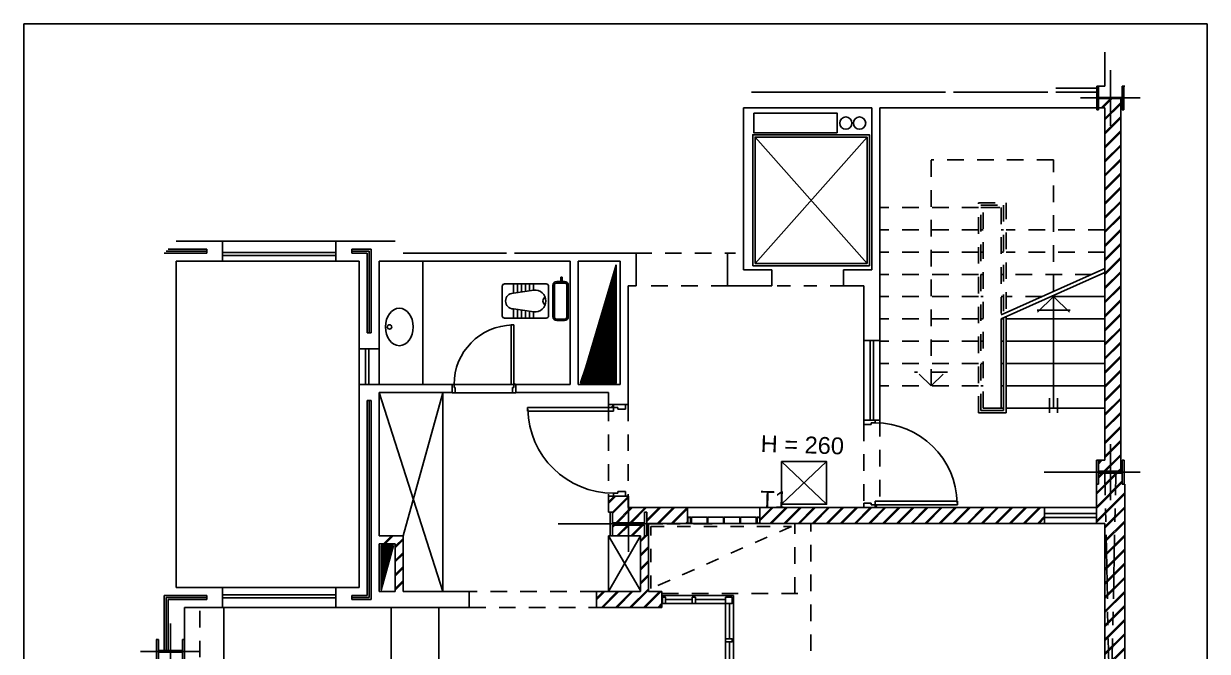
# Model space of a CAD drawing. Header units: inches. Extents: x 10.7 to 41.1, y 27.3 to 57.7.
# Drawn here: x 21.47 to 30.38, y 52.98 to 57.71 of the extents above; entities that cross this region are included whole.
import ezdxf

# ---------------------------------------------------------------- set-up
doc = ezdxf.new("R2010")
doc.units = ezdxf.units.IN
doc.header["$MEASUREMENT"] = 0
doc.linetypes.add('ACAD_ISO04W100', pattern=[30, 24, -3, 0, -3])
doc.linetypes.add('HIDDEN', pattern=[0.375, 0.25, -0.125])
for name, color, linetype in [('1', 1, 'Continuous'), ('2', 2, 'Continuous'), ('3', 3, 'Continuous'), ('4', 4, 'Continuous'), ('ax', 1, 'Continuous'), ('badband', 3, 'Continuous'), ('cables', 60, 'Continuous'), ('ct', 5, 'Continuous'), ('DIM', 2, 'Continuous'), ('DOOR', 1, 'Continuous'), ('DOR', 2, 'Continuous'), ('HATCH', 1, 'Continuous'), ('hatch-2', 4, 'Continuous'), ('PLM', 7, 'Continuous'), ('SECTION-FINISHING', 3, 'Continuous'), ('WALL', 4, 'Continuous')]:
    doc.layers.add(name, color=color, linetype=linetype)
doc.layers.get('DIM').off()
doc.styles.get("Standard").update_dxf_attribs({"font": 'arial.ttf'})
doc.linetypes.add('BATTING', pattern='A,0.0001,-0.1,[134,ltypeshp.shx,S=0.1,R=0,X=-0.1,Y=0],-0.2,[134,ltypeshp.shx,S=0.1,R=180,X=0.1,Y=0],-0.1', length=0.4001)
pattern_1 = [(45, (-1799.7073, -14817.482876), (-0.0530330086, 0.0530330086), []), (45, (-1799.6953, -14817.482876), (-0.0530330086, 0.0530330086), [])]

# ---------------------------------------------------------------- blocks, each defined once
blk = doc.blocks.new('WC')
at = {"layer": 'PLM', "color": 2}
for p, q in [((-0.215, -0.043), (-0.215, 0.48)), ((-0.185, 0.51), (0.185, 0.51)), ((0.215, 0.48), (0.215, -0.043)), ((-0.099, 0.367), (-0.215, 0.367)), ((-0.107, 0.317), (-0.215, 0.317)), ((-0.098, 0.37), (-0.136, 0.113)), ((0.098, 0.37), (0.136, 0.113)), ((0.098, 0.367), (0.215, 0.367)), ((0.106, 0.317), (0.215, 0.317)), ((-0.114, 0.267), (-0.215, 0.267)), ((-0.121, 0.217), (-0.215, 0.217)), ((-0.129, 0.167), (-0.215, 0.167)), ((0.113, 0.267), (0.215, 0.267)), ((0.12, 0.217), (0.215, 0.217)), ((0.128, 0.167), (0.215, 0.167)), ((-0.136, 0.117), (-0.215, 0.117)), ((0.135, 0.117), (0.215, 0.117)), ((0.206, -0.146), (-0.206, -0.146)), ((0.196, -0.126), (-0.196, -0.126)), ((0.185, -0.073), (-0.185, -0.073)), ((-0.3, -0.224), (-0.3, -0.242)), ((-0.246, -0.224), (-0.3, -0.224)), ((-0.3, -0.242), (-0.246, -0.242)), ((-0.246, -0.27), (-0.246, -0.176)), ((-0.226, -0.28), (-0.226, -0.166)), ((0.226, -0.166), (0.226, -0.28)), ((0.246, -0.176), (0.246, -0.27)), ((0.206, -0.3), (-0.206, -0.3)), ((0.196, -0.32), (-0.196, -0.32))]:
    blk.add_line(p, q, dxfattribs=at)
for centre, radius, start, end in [((-0.185, 0.48), 0.03, 90, 180), ((0, 0.37), 0.0982, 0, 180), ((0.185, 0.48), 0.03, 0, 90), ((-0.002, 0.098), 0.135, 173.3707, 270.7211), ((0, -0.05), 0.05, 23.3869, 156.6131), ((0.002, 0.098), 0.135, 269.2789, 6.6293), ((-0.196, -0.176), 0.05, 90, 180), ((-0.206, -0.166), 0.02, 90, 180), ((-0.185, -0.043), 0.03, 180, 270), ((0.185, -0.043), 0.03, 270, 0), ((0.196, -0.176), 0.05, 0, 90), ((0.206, -0.166), 0.02, 0, 90), ((-0.196, -0.27), 0.05, 180, 270), ((-0.206, -0.28), 0.02, 180, 270), ((0.196, -0.27), 0.05, 270, 0), ((0.206, -0.28), 0.02, 270, 0)]:
    blk.add_arc(centre, radius, start, end, dxfattribs=at)
blk = doc.blocks.new('PROR')
at = {"layer": 'DOOR'}
for p, q in [((-3.2, 0), (-3.2, -4.8)), ((0, 0), (-3.2, 0)), ((0, -1.5), (0, 0)), ((-5, -4.8), (-5, -13)), ((-3.2, -4.8), (-5, -4.8)), ((0, -13), (0, -11.5)), ((-5, -13), (0, -13))]:
    blk.add_line(p, q, dxfattribs=at)
blk = doc.blocks.new('MEH')
at = {"layer": 'DOR', "color": 1}
for p, q in [((-0.017, 0), (0, 0)), ((0.02, 0), (-0.017, 0)), ((0, 0.013), (0, -0.013)), ((0, 0), (0, 0.013)), ((0, 0), (0.02, 0))]:
    blk.add_line(p, q, dxfattribs=at)
blk.add_circle((0, 0), 0.00745, dxfattribs=at)
blk = doc.blocks.new('PROL')
at = {"layer": 'DOOR'}
for p, q in [((0, -1.5), (0, 0)), ((0, 0), (3.2, 0)), ((3.2, 0), (3.2, -4.8)), ((0, -13), (0, -11.5)), ((3.2, -4.8), (5, -4.8)), ((5, -4.8), (5, -13)), ((5, -13), (0, -13))]:
    blk.add_line(p, q, dxfattribs=at)
blk = doc.blocks.new('DOOR-1')
at = {"layer": 'DOR'}
for p, q in [((0.13, 0.072), (0.13, 0.032)), ((1.07, 0.072), (0.13, 0.072)), ((0.13, 0.032), (1.07, 0.032)), ((1.07, 0.032), (1.07, 0.072))]:
    blk.add_line(p, q, dxfattribs=at)
blk.add_arc((0.13, 0.032), 0.936, 1.1019, 90.0106, dxfattribs=at)
at = {"layer": 'WALL'}
for p, q in [((0, 1), (0.115, 1)), ((0, 0), (0.115, 0))]:
    blk.add_line(p, q, dxfattribs=at)
at = {"layer": 'DOR', "xscale": 0.01, "yscale": 0.01, "zscale": 0.01, "rotation": 270}
for name, p in [('PROL', (0.13, 1)), ('PROR', (0.13, 0))]:
    blk.add_blockref(name, p, dxfattribs=at)
at = {"layer": 'DOR', "rotation": 270}
blk.add_blockref('MEH', (0.138, 0.024), dxfattribs=at)
blk = doc.blocks.new('DOOR-100')
at = {"layer": 'DIM', "rotation": 90}
blk.add_blockref('DOOR-1', (0, 0), dxfattribs=at)
blk = doc.blocks.new('sec-4')
at = {"layer": 'ct', "color": 1}
for p, q in [((0, -0.35), (0, 0.35)), ((-0.375, 0), (0.375, 0))]:
    blk.add_line(p, q, dxfattribs=at)
at = {"layer": 'ct'}
for p, q in [((-0.15, 0.15), (-0.17, 0.15)), ((-0.17, 0.15), (-0.17, -0.15)), ((-0.15, 0.0075), (-0.15, 0.15)), ((0.17, 0.15), (0.15, 0.15)), ((0.15, 0.15), (0.15, 0.0075)), ((0.17, -0.15), (0.17, 0.15)), ((-0.15, 0.0075), (0.15, 0.0075)), ((-0.15, -0.0075), (0.15, -0.0075)), ((-0.15, -0.15), (-0.15, -0.0075)), ((0.15, -0.0075), (0.15, -0.15)), ((-0.17, -0.15), (-0.15, -0.15)), ((0.15, -0.15), (0.17, -0.15))]:
    blk.add_line(p, q, dxfattribs=at)
blk = doc.blocks.new('sec-3')
at = {"layer": 'ct', "color": 1}
for p, q in [((0, -0.35), (0, 0.35)), ((-0.375, 0), (0.375, 0))]:
    blk.add_line(p, q, dxfattribs=at)
at = {"layer": 'ct'}
for p, q in [((-0.15, 0.15), (-0.175, 0.15)), ((-0.175, 0.15), (-0.175, -0.15)), ((-0.15, 0.012), (-0.15, 0.15)), ((0.175, 0.15), (0.15, 0.15)), ((0.15, 0.15), (0.15, 0.012)), ((0.175, -0.15), (0.175, 0.15)), ((-0.15, 0.012), (0.15, 0.012)), ((-0.15, -0.012), (0.15, -0.012)), ((-0.15, -0.15), (-0.15, -0.012)), ((0.15, -0.012), (0.15, -0.15)), ((-0.175, -0.15), (-0.15, -0.15)), ((0.15, -0.15), (0.175, -0.15))]:
    blk.add_line(p, q, dxfattribs=at)
blk = doc.blocks.new('sec-1')
at = {"layer": 'ct', "color": 1}
for p, q in [((0, -0.35), (0, 0.35)), ((-0.43, 0), (0.43, 0))]:
    blk.add_line(p, q, dxfattribs=at)
at = {"layer": 'ct'}
for p, q in [((-0.2, 0.15), (-0.23, 0.15)), ((-0.23, 0.15), (-0.23, -0.15)), ((-0.2, 0.015), (-0.2, 0.15)), ((0.23, 0.15), (0.2, 0.15)), ((0.2, 0.15), (0.2, 0.015)), ((0.23, -0.15), (0.23, 0.15)), ((-0.2, 0.015), (0.2, 0.015)), ((-0.2, -0.015), (0.2, -0.015)), ((-0.2, -0.15), (-0.2, -0.015)), ((0.2, -0.015), (0.2, -0.15)), ((-0.23, -0.15), (-0.2, -0.15)), ((0.2, -0.15), (0.23, -0.15))]:
    blk.add_line(p, q, dxfattribs=at)

msp = doc.modelspace()

# ---------------------------------------------------------------- hatches: boundary and pattern name
at = {"layer": '1', "ltscale": 0.3}
h = msp.add_hatch(dxfattribs=at)
h.set_pattern_fill('ANSI31', color=256, scale=0.06, style=0)
h.set_pattern_definition([(45, (-630.284124, -5884.229637), (-0.005303300859, 0.005303300859), [])])
h.paths.add_polyline_path([(25.93, 55.8958), (25.7, 55.1259), (25.6613, 55.0069), (25.93, 55.0069)])
h = msp.add_hatch(dxfattribs=at)
h.set_pattern_fill('ANSI31', color=256, scale=0.06, style=0)
h.set_pattern_definition([(45, (-1808.817762, -14817.4828755), (-0.005303300859, 0.005303300859), [])])
h.paths.add_polyline_path([(24.2525, 53.782), (24.1605, 53.782), (24.1605, 53.5224), (24.1832, 53.5291)])
h.paths.add_polyline_path([(24.1832, 53.5291), (24.1605, 53.5224), (24.1605, 53.4461)])
at = {"layer": 'HATCH', "ltscale": 0.3}
h = msp.add_hatch(dxfattribs=at)
h.set_pattern_fill('WALLINSIDE', color=256, scale=0.6, style=0)
h.set_pattern_definition(pattern_1)
h.paths.add_polyline_path([(29.7303, 57.1496), (29.5623, 57.1496), (29.5623, 57.0791), (29.6103, 57.0791), (29.6103, 54.4241), (29.5623, 54.4241), (29.5623, 54.3416), (29.7303, 54.3416)])
h.paths.add_polyline_path([(29.7603, 54.2441), (29.7573, 54.2441), (29.7423, 54.2441), (29.7423, 54.3266), (29.5623, 54.3266), (29.5623, 54.2441), (29.5473, 54.2441), (29.5473, 53.9471), (29.6103, 53.9471), (29.6103, 53.5704), (29.7603, 53.5704)])
h = msp.add_hatch(dxfattribs=at)
h.set_pattern_fill('WALLINSIDE', color=256, scale=0.6, style=0)
h.set_pattern_definition(pattern_1)
h.paths.add_polyline_path([(27.1803, 54.0671), (27.013, 54.0671), (27.013, 53.9471), (27.7374, 53.9471), (29.1573, 53.9471), (29.1573, 54.0671)])
h.paths.add_polyline_path([(26.0223, 54.0671), (26.0223, 53.9531), (26.1423, 53.9531), (26.1423, 54.0341), (26.1603, 54.0341), (26.1603, 53.9441), (26.1723, 53.9441), (26.1723, 53.9471), (26.467, 53.9471), (26.467, 54.0671)])
h.paths.add_polyline_path([(25.9023, 54.0341), (25.9023, 53.9531), (26.0223, 53.9531), (26.0223, 54.0671), (26.0193, 54.0671), (26.0193, 54.1541), (25.8723, 54.1541), (25.8723, 54.0341)])
h.paths.add_polyline_path([(26.1123, 53.4341), (26.0223, 53.4341), (26.0223, 53.3141), (26.2743, 53.3141), (26.2743, 53.4341), (26.1723, 53.4341), (26.1723, 53.9441), (26.1603, 53.9441), (26.1603, 53.8541), (26.1423, 53.8541), (26.1423, 53.9351), (26.0223, 53.9351), (26.0223, 53.8541), (26.1123, 53.8541)])
h.paths.add_polyline_path([(25.7823, 53.4341), (25.7823, 53.3141), (26.0223, 53.3141), (26.0223, 53.4341)])
h.paths.add_polyline_path([(26.7543, 50.1071), (28.0462, 50.1071), (28.0462, 50.1671), (26.8143, 50.1671), (26.8143, 51.9371), (27.2103, 51.9371), (27.2103, 52.0871), (26.8743, 52.0871), (26.8743, 52.2071), (26.7543, 52.2071)])
h.paths.add_polyline_path([(26.8143, 52.0271), (27.0903, 52.0271), (27.0903, 51.9971), (26.8143, 51.9971)], flags=16)
h = msp.add_hatch(dxfattribs=at)
h.set_pattern_fill('WALLINSIDE', color=256, scale=0.6, style=0)
h.set_pattern_definition(pattern_1)
h.paths.add_polyline_path([(26.0223, 53.9351), (25.9023, 53.9351), (25.9023, 53.8541), (26.0223, 53.8541)])
h = msp.add_hatch(dxfattribs=at)
h.set_pattern_fill('WALLINSIDE', color=256, scale=0.6, style=0)
h.set_pattern_definition(pattern_1)
h.paths.add_polyline_path([(24.2788, 53.8541), (24.1443, 53.8541), (24.1443, 53.7941), (24.2596, 53.7941)])
h.paths.add_polyline_path([(24.3243, 53.8541), (24.2788, 53.8541), (24.2596, 53.7941), (24.2643, 53.7941), (24.2643, 53.4341), (24.3243, 53.4341)])
h = msp.add_hatch(dxfattribs=at)
h.set_pattern_fill('WALLINSIDE', color=256, scale=0.6, style=0)
h.set_pattern_definition(pattern_1)
h.paths.add_polyline_path([(29.7603, 53.5704), (29.6103, 53.5704), (29.6103, 52.0871), (28.6503, 52.0871), (28.6503, 51.9371), (29.6103, 51.9371), (29.6103, 50.3441), (29.5653, 50.3441), (29.5623, 50.3361), (29.5623, 50.2616), (29.6703, 50.2616), (29.6703, 51.9971), (28.7703, 51.9971), (28.7703, 52.0271), (29.7003, 52.0271), (29.7003, 50.2616), (29.7423, 50.2616), (29.7423, 50.3441), (29.7603, 50.3441)])

# ---------------------------------------------------------------- linework, layer by layer
for p, q in [((21.4663, 44.4753), (21.4663, 57.7142)), ((21.4663, 57.7142), (30.3827, 57.7142)), ((30.3827, 57.7142), (30.3827, 44.2144))]:
    msp.add_line(p, q)
at = {"ltscale": 0.3}
for p, q in [((29.2412, 57.2291), (29.5503, 57.2291)), ((29.2233, 55.6571), (29.103, 55.5402)), ((29.2233, 54.8171), (29.2233, 55.6652)), ((29.2233, 55.6571), (29.3436, 55.5402)), ((29.1005, 55.5539), (29.3496, 55.5539)), ((29.1933, 54.7803), (29.1933, 54.8921)), ((29.2533, 54.7803), (29.2533, 54.8921))]:
    msp.add_line(p, q, dxfattribs=at)
at = {"layer": '1', "ltscale": 0.5}
for p, q in [((27.8195, 55.9076), (26.9763, 56.8591)), ((27.8195, 56.8591), (26.9763, 55.9076)), ((22.9653, 55.9909), (23.8173, 55.9909)), ((22.9653, 55.9669), (23.8173, 55.9669)), ((27.8433, 55.3271), (27.8433, 54.7271)), ((27.8673, 55.3271), (27.8673, 54.7271)), ((24.0423, 54.9941), (24.0423, 55.2641)), ((24.0663, 54.9941), (24.0663, 55.2641)), ((24.6243, 53.4341), (24.1443, 54.9341)), ((24.6243, 54.9333), (24.3243, 53.8541)), ((25.1576, 54.9945), (24.7084, 54.9945)), ((25.149, 54.9321), (24.717, 54.9321)), ((25.8723, 53.4341), (26.1123, 53.8541)), ((25.8723, 53.8541), (26.1123, 53.4418)), ((22.9653, 53.4109), (23.8173, 53.4109)), ((22.9653, 53.3869), (23.8173, 53.3869)), ((26.2743, 53.3741), (26.2776, 53.3741)), ((26.2743, 53.3441), (26.7543, 53.3441)), ((26.3016, 53.3741), (26.5023, 53.3741)), ((26.5263, 53.3741), (26.7543, 53.3741)), ((26.7543, 52.2071), (26.7543, 53.3921)), ((26.7843, 53.0794), (26.7843, 53.3441)), ((26.7843, 52.8026), (26.7843, 53.0554))]:
    msp.add_line(p, q, dxfattribs=at)
at = {"layer": '1', "linetype": 'HIDDEN', "ltscale": 0.5}
for p, q in [((28.3023, 54.9851), (28.3023, 56.6891)), ((29.2233, 56.6891), (28.3023, 56.6891)), ((29.2233, 55.6952), (29.2233, 56.6891)), ((28.6593, 54.7811), (28.6593, 56.3651)), ((28.6593, 56.3651), (28.8663, 56.3651)), ((28.8663, 56.3651), (28.8663, 55.5352)), ((28.6593, 56.3291), (27.9153, 56.3291)), ((28.6773, 54.7991), (28.6773, 56.3471)), ((28.6773, 56.3471), (28.8483, 56.3471)), ((28.6953, 56.3291), (28.6773, 56.3291)), ((28.6953, 54.8171), (28.6953, 56.3291)), ((28.6953, 56.3291), (28.8303, 56.3291)), ((28.8303, 56.3291), (28.8303, 55.5191)), ((28.8483, 56.3471), (28.8483, 55.5272)), ((28.6593, 56.1611), (27.9153, 56.1611)), ((28.6953, 56.1611), (28.6773, 56.1611)), ((28.8483, 56.1611), (28.8303, 56.1611)), ((29.6103, 56.1611), (28.8663, 56.1611)), ((26.0725, 55.9841), (26.7693, 55.9841)), ((28.6593, 55.9931), (27.9153, 55.9931)), ((28.6953, 55.9931), (28.6773, 55.9931)), ((28.8483, 55.9931), (28.8303, 55.9931)), ((29.6103, 55.9931), (28.8663, 55.9931)), ((28.6593, 55.8251), (27.9153, 55.8251)), ((28.6953, 55.8251), (28.6773, 55.8251)), ((28.8483, 55.8251), (28.8303, 55.8251)), ((29.5133, 55.8251), (28.8663, 55.8251)), ((26.7693, 55.7381), (26.1423, 55.7381)), ((28.6593, 55.6571), (27.9153, 55.6571)), ((28.6953, 55.6571), (28.6773, 55.6571)), ((28.8483, 55.6571), (28.8303, 55.6571)), ((29.1383, 55.6571), (28.8663, 55.6571)), ((28.6593, 55.4891), (27.9153, 55.4891)), ((28.6953, 55.4891), (28.6773, 55.4891)), ((27.9153, 55.3271), (27.9153, 54.9851)), ((28.6593, 55.3211), (27.9153, 55.3211)), ((28.6953, 55.3211), (28.6773, 55.3211)), ((28.6593, 55.1531), (27.9153, 55.1531)), ((28.6953, 55.1531), (28.6773, 55.1531)), ((28.4251, 55.0883), (28.176, 55.0883)), ((28.3023, 54.9851), (28.182, 55.102)), ((28.3023, 54.9851), (28.4226, 55.102)), ((28.6593, 54.9851), (27.9153, 54.9851)), ((28.6953, 54.9851), (28.6773, 54.9851)), ((25.8723, 54.8441), (25.8723, 54.1541)), ((26.0193, 54.8441), (26.0193, 54.1541)), ((27.7953, 54.6941), (27.7953, 54.1001)), ((27.9153, 54.7271), (27.9153, 54.0671)), ((27.2763, 53.4191), (27.2763, 53.9471)), ((27.3963, 52.0871), (27.3963, 53.9471)), ((25.7823, 53.4341), (24.8223, 53.4341)), ((26.2743, 53.4191), (27.3963, 53.4191)), ((22.7943, 50.4641), (22.7943, 53.3141)), ((24.8223, 53.3141), (25.7823, 53.3141))]:
    msp.add_line(p, q, dxfattribs=at)
at = {"layer": '1', "linetype": 'BATTING', "ltscale": 0.06}
for p, q in [((22.5393, 55.9991), (22.8453, 55.9991)), ((24.0693, 55.9991), (23.9373, 55.9991)), ((24.0693, 55.9991), (24.0693, 55.3841)), ((24.0693, 54.8741), (24.0693, 53.3891)), ((22.5393, 53.3891), (22.8453, 53.3891)), ((22.5393, 52.9916), (22.5393, 53.3891)), ((24.0693, 53.3891), (23.9373, 53.3891))]:
    msp.add_line(p, q, dxfattribs=at)
at = {"layer": '1', "linetype": 'HIDDEN', "ltscale": 0.3}
msp.add_line((27.6423, 55.7381), (27.1023, 55.7381), dxfattribs=at)
at = {"layer": '1', "ltscale": 0.3}
for p, q in [((28.8483, 55.4972), (28.8483, 54.7991)), ((28.8663, 55.5052), (28.8663, 54.7811)), ((28.8663, 54.7811), (28.6593, 54.7811)), ((28.8483, 54.7991), (28.6773, 54.7991)), ((29.1573, 54.0221), (29.5473, 54.0221)), ((29.1573, 53.9921), (29.5473, 53.9921))]:
    msp.add_line(p, q, dxfattribs=at)
at = {"layer": '1', "ltscale": 0.5}
for points in [[(26.9583, 55.8896), (27.8375, 55.8896), (27.8375, 56.8771), (26.9583, 56.8771)], [(26.9763, 55.9076), (27.8195, 55.9076), (27.8195, 56.8591), (26.9763, 56.8591)]]:
    msp.add_lwpolyline(points, close=True, dxfattribs=at)
at = {"layer": '1', "ltscale": 0.3}
for points in [[(25.93, 55.8958), (25.93, 55.0069), (25.6613, 55.0069), (25.7, 55.1259)], [(24.2525, 53.782), (24.1605, 53.782), (24.1605, 53.4461)], [(26.2776, 53.3441), (26.3016, 53.3441), (26.3016, 53.3921), (26.2776, 53.3921)], [(26.5023, 53.3441), (26.5263, 53.3441), (26.5263, 53.3921), (26.5023, 53.3921)], [(26.7543, 53.3921), (26.7543, 53.3441), (26.8023, 53.3441), (26.8023, 53.3921)], [(26.7543, 53.0794), (26.7543, 53.0554), (26.8023, 53.0554), (26.8023, 53.0794)]]:
    msp.add_lwpolyline(points, close=True, dxfattribs=at)
at = {"layer": '1'}
for points in [[(26.491, 53.9951), (26.491, 53.9471), (26.467, 53.9471), (26.467, 53.9951)], [(26.4892, 53.9933), (26.4892, 53.9489), (26.4688, 53.9489), (26.4688, 53.9933)], [(26.989, 53.9951), (26.989, 53.9471), (27.013, 53.9471), (27.013, 53.9951)], [(26.9908, 53.9933), (26.9908, 53.9489), (27.0112, 53.9489), (27.0112, 53.9933)]]:
    msp.add_lwpolyline(points, close=True, dxfattribs=at)
at = {"layer": '1', "linetype": 'HIDDEN', "ltscale": 0.3}
msp.add_lwpolyline([(26.1903, 53.4565), (26.1903, 53.9249), (27.2505, 53.9249)], close=True, dxfattribs=at)
at = {"layer": '2', "ltscale": 0.3}
for p, q in [((22.5543, 56.0141), (22.8453, 56.0141)), ((22.8453, 55.9841), (22.8453, 56.0141)), ((24.0843, 56.0141), (23.9373, 56.0141)), ((23.9373, 55.9841), (23.9373, 56.0141)), ((24.0843, 56.0141), (24.0843, 55.3841)), ((22.5243, 55.9841), (22.8453, 55.9841)), ((24.0543, 55.9841), (23.9373, 55.9841)), ((24.0543, 55.9841), (24.0543, 55.3841)), ((24.0843, 55.3841), (24.0543, 55.3841)), ((24.0843, 54.8741), (24.0543, 54.8741)), ((24.0543, 54.8741), (24.0543, 53.4041)), ((24.0843, 54.8741), (24.0843, 53.3741)), ((29.1573, 54.0671), (29.5473, 54.0671)), ((29.1573, 53.9471), (29.5473, 53.9471)), ((22.5243, 53.4041), (22.8453, 53.4041)), ((22.5243, 52.9916), (22.5243, 53.4041)), ((22.5543, 53.3741), (22.8453, 53.3741)), ((22.5543, 52.9916), (22.5543, 53.3741)), ((22.8453, 53.3741), (22.8453, 53.4041)), ((24.0543, 53.4041), (23.9373, 53.4041)), ((23.9373, 53.3741), (23.9373, 53.4041)), ((24.0843, 53.3741), (23.9373, 53.3741))]:
    msp.add_line(p, q, dxfattribs=at)
at = {"layer": '2', "ltscale": 0.5}
for p, q in [((23.8173, 56.0741), (22.9653, 56.0741)), ((23.8173, 55.9241), (22.9653, 55.9241)), ((24.4743, 54.9933), (24.4743, 55.9241)), ((27.7953, 55.3271), (27.7953, 54.7271)), ((27.9153, 55.3271), (27.9153, 54.7271)), ((23.9943, 54.9941), (23.9943, 55.2641)), ((24.1443, 54.9941), (24.1443, 55.2641)), ((24.6243, 53.4341), (24.6243, 54.9341)), ((28.8303, 54.8171), (28.6953, 54.8171)), ((27.9153, 54.7271), (27.7953, 54.7271)), ((25.8723, 53.8541), (25.8723, 53.4341)), ((23.8173, 53.4641), (22.9653, 53.4641)), ((26.2743, 53.4041), (26.8143, 53.4041)), ((26.8143, 52.2071), (26.8143, 53.4041)), ((23.8173, 53.3141), (22.9653, 53.3141)), ((22.9743, 51.6901), (22.9743, 53.3141)), ((24.2343, 53.3141), (24.2343, 52.1441)), ((24.5943, 52.1441), (24.5943, 53.3141))]:
    msp.add_line(p, q, dxfattribs=at)
at = {"layer": '2'}
msp.add_line((26.467, 54.0671), (27.013, 54.0671), dxfattribs=at)
at = {"layer": '2', "ltscale": 0.5}
msp.add_lwpolyline([(27.595, 56.8908), (26.967, 56.8908), (26.967, 57.0393), (27.595, 57.0393)], close=True, dxfattribs=at)
at = {"layer": '2'}
for points in [[(26.614, 53.9951), (26.614, 53.9471), (26.497, 53.9471), (26.497, 53.9951)], [(26.737, 53.9951), (26.737, 53.9471), (26.62, 53.9471), (26.62, 53.9951)], [(26.86, 53.9951), (26.86, 53.9471), (26.743, 53.9471), (26.743, 53.9951)], [(26.983, 53.9951), (26.983, 53.9471), (26.866, 53.9471), (26.866, 53.9951)]]:
    msp.add_lwpolyline(points, close=True, dxfattribs=at)
at = {"layer": '2', "ltscale": 0.5}
for centre, radius in [((27.6597, 56.965), 0.0459), ((27.7633, 56.965), 0.0459), ((24.2223, 55.4287), 0.0166)]:
    msp.add_circle(centre, radius, dxfattribs=at)
msp.add_ellipse((24.2962, 55.4287), major_axis=(0, -0.1411), ratio=0.737011, dxfattribs=at)
at = {"layer": '3', "ltscale": 0.3}
for p, q in [((29.6103, 55.8686), (28.8303, 55.5191)), ((29.6103, 55.8386), (28.8303, 55.4891)), ((29.6103, 55.6571), (29.2053, 55.6571)), ((28.8483, 55.4891), (28.8303, 55.4891)), ((28.8303, 55.4891), (28.8303, 54.8171)), ((29.6103, 55.4891), (28.8663, 55.4891)), ((28.8483, 55.3211), (28.8303, 55.3211)), ((29.6103, 55.3211), (28.8663, 55.3211)), ((28.8483, 55.1531), (28.8303, 55.1531)), ((29.6103, 55.1531), (28.8663, 55.1531)), ((28.8483, 54.9851), (28.8303, 54.9851)), ((29.6103, 54.9851), (28.8663, 54.9851)), ((28.8483, 54.8171), (28.8303, 54.8171)), ((29.6103, 54.8171), (28.8663, 54.8171))]:
    msp.add_line(p, q, dxfattribs=at)
at = {"layer": '4', "ltscale": 0.3}
for p, q in [((29.6103, 57.4991), (29.6103, 57.2441)), ((29.5623, 57.2441), (29.6103, 57.2441)), ((29.7543, 57.2441), (29.7603, 57.2441)), ((26.8893, 57.0791), (27.8553, 57.0791)), ((29.6103, 54.4241), (29.6103, 57.0791)), ((29.7303, 54.3416), (29.7303, 57.1496)), ((22.9653, 55.9241), (22.9653, 56.0741)), ((23.8173, 55.9241), (23.8173, 56.0741)), ((27.1023, 55.8581), (26.8893, 55.8581)), ((29.5473, 54.4241), (29.6103, 54.4241)), ((29.7573, 54.2441), (29.7603, 54.2441)), ((29.7603, 54.2441), (29.7603, 50.3441)), ((29.5473, 53.9471), (29.6103, 53.9471)), ((29.6103, 53.9471), (29.6103, 52.0871)), ((22.9653, 53.3141), (22.9653, 53.4641)), ((23.8173, 53.3141), (23.8173, 53.4641)), ((22.6773, 53.0741), (22.6773, 53.3141)), ((22.9653, 53.3141), (22.6773, 53.3141))]:
    msp.add_line(p, q, dxfattribs=at)
at = {"layer": '4', "ltscale": 0.5}
for p, q in [((28.4103, 57.1991), (26.9493, 57.1991)), ((29.1812, 57.1991), (28.4703, 57.1991)), ((29.5503, 57.1991), (29.2412, 57.1991)), ((26.8893, 57.0791), (26.8893, 55.8581)), ((27.8553, 57.0791), (27.8553, 55.8581)), ((27.9153, 57.0791), (27.9153, 55.3271)), ((29.5503, 57.0791), (27.9153, 57.0791)), ((29.6103, 57.0791), (29.5623, 57.0791)), ((22.6143, 56.0741), (22.9653, 56.0741)), ((24.2643, 56.0741), (23.8173, 56.0741)), ((22.6143, 55.9241), (22.9653, 55.9241)), ((22.6143, 53.4641), (22.6143, 55.9241)), ((23.9943, 55.9241), (23.8173, 55.9241)), ((23.9943, 55.9241), (23.9943, 55.2641)), ((24.1443, 55.9241), (24.1443, 55.2641)), ((25.5843, 55.9241), (24.1443, 55.9241)), ((25.1043, 55.9841), (24.3243, 55.9841)), ((26.0793, 55.9841), (25.1643, 55.9841)), ((25.5843, 55.9241), (25.5843, 54.9941)), ((25.9593, 55.9241), (25.6443, 55.9241)), ((25.6443, 55.9241), (25.6443, 54.9941)), ((25.9593, 55.9241), (25.9593, 54.9941)), ((26.0793, 55.9841), (26.0793, 55.7381)), ((26.7693, 55.9841), (26.7693, 55.7381)), ((26.7693, 55.9841), (26.8293, 55.9841)), ((27.1023, 55.8581), (27.1023, 55.7381)), ((27.8553, 55.8581), (27.6423, 55.8581)), ((27.6423, 55.8581), (27.6423, 55.7381)), ((26.0793, 55.7381), (26.0193, 55.7381)), ((26.0193, 55.7381), (26.0193, 54.8441)), ((27.1023, 55.7381), (26.7693, 55.7381)), ((27.7953, 55.7381), (27.6423, 55.7381)), ((27.7953, 55.3271), (27.7953, 55.7381)), ((27.9153, 55.3271), (27.7953, 55.3271)), ((24.1443, 55.2641), (23.9943, 55.2641)), ((24.693, 54.9941), (23.9943, 54.9941)), ((23.9943, 54.9941), (23.9943, 53.4641)), ((24.1443, 53.8541), (24.1443, 54.9341)), ((24.693, 54.9341), (24.1443, 54.9341)), ((25.5843, 54.9941), (25.173, 54.9941)), ((25.8723, 54.9341), (25.173, 54.9341)), ((25.9593, 54.9941), (25.6443, 54.9941)), ((25.8723, 54.8441), (25.8723, 54.9341)), ((25.8723, 54.8441), (26.0193, 54.8441)), ((25.8723, 54.1541), (26.0193, 54.1541)), ((25.8723, 54.1541), (25.8723, 54.0341)), ((26.0193, 54.1541), (26.0193, 54.0671)), ((25.9023, 54.0341), (25.8723, 54.0341)), ((26.1723, 53.9471), (26.1723, 53.4341)), ((24.3243, 53.8541), (24.1443, 53.8541)), ((24.1443, 53.4341), (24.1443, 53.7941)), ((24.1443, 53.4341), (24.1443, 53.7941)), ((24.2643, 53.7941), (24.1443, 53.7941)), ((24.2643, 53.4341), (24.2643, 53.7941)), ((24.3243, 53.4341), (24.3243, 53.8541)), ((26.1123, 53.8541), (26.1123, 53.4341)), ((22.6143, 53.4641), (22.9653, 53.4641)), ((23.9943, 53.4641), (23.8173, 53.4641)), ((24.2643, 53.4341), (24.1443, 53.4341)), ((24.2643, 53.4341), (24.1443, 53.4341)), ((24.8223, 53.4341), (24.3243, 53.4341)), ((24.8223, 53.3141), (24.8223, 53.4341)), ((26.1123, 53.4341), (25.7823, 53.4341)), ((25.7823, 53.3141), (25.7823, 53.4341)), ((26.1723, 53.4341), (26.2743, 53.4341)), ((26.2743, 53.4341), (26.2743, 53.3141)), ((24.8223, 53.3141), (23.8173, 53.3141)), ((26.2743, 53.3141), (25.7823, 53.3141)), ((22.4673, 53.0741), (22.4643, 53.0741))]:
    msp.add_line(p, q, dxfattribs=at)
at = {"layer": '4'}
for p, q in [((26.2203, 54.0671), (26.0193, 54.0671)), ((26.467, 54.0671), (26.0193, 54.0671)), ((26.467, 53.9471), (26.467, 54.0671)), ((27.7374, 54.0671), (27.013, 54.0671)), ((27.013, 53.9471), (27.013, 54.0671)), ((29.1573, 54.0671), (27.1803, 54.0671)), ((29.1573, 53.9471), (29.1573, 54.0671)), ((26.467, 53.9471), (26.1723, 53.9471)), ((27.7374, 53.9471), (27.013, 53.9471)), ((29.1573, 53.9471), (27.3963, 53.9471)), ((26.1123, 53.8541), (25.8723, 53.8541))]:
    msp.add_line(p, q, dxfattribs=at)
at = {"layer": 'ax', "linetype": 'ACAD_ISO04W100', "ltscale": 0.03}
for p, q in [((29.1549, 54.3341), (29.9713, 54.3341)), ((25.4916, 53.9441), (26.6536, 53.9441))]:
    msp.add_line(p, q, dxfattribs=at)
at = {"layer": 'badband', "linetype": 'ACAD_ISO04W100', "ltscale": 0.02}
for p, q in [((29.6943, 50.2616), (29.6103, 54.3266)), ((29.6103, 50.2616), (29.6943, 54.3266))]:
    msp.add_line(p, q, dxfattribs=at)
at = {"layer": 'hatch-2'}
msp.add_line((29.5473, 54.2441), (29.5473, 53.9471), dxfattribs=at)
at = {"layer": 'SECTION-FINISHING'}
for p, q in [((27.1747, 54.4142), (27.5146, 54.0931)), ((27.5146, 54.4142), (27.1747, 54.0931))]:
    msp.add_line(p, q, dxfattribs=at)
msp.add_lwpolyline([(27.1747, 54.4142), (27.5146, 54.4142), (27.5146, 54.0931), (27.1747, 54.0931)], close=True, dxfattribs=at)

# ---------------------------------------------------------------- block references
at = {"ltscale": 0.5}
for name, p, xscale, yscale, zscale, rotation in [('WC', (25.3772, 55.6241), -0.6, 0.6, 0.6, 90), ('DOOR-100', (27.7953, 54.0671), 0.6600000000002183, 0.6600000000002183, 0.6600000000002183, 270)]:
    msp.add_blockref(name, p, dxfattribs=dict(at, xscale=xscale, yscale=yscale, zscale=zscale, rotation=rotation))
at = {"ltscale": 0.5, "xscale": 0.4800000000001091, "yscale": 0.4800000000001091, "zscale": 0.4800000000001091}
msp.add_blockref('DOOR-100', (25.173, 54.9321), dxfattribs=at)
at = {"layer": '4', "ltscale": 0.5, "xscale": 0.6899999999997817, "yscale": 0.6899999999997817, "zscale": 0.6899999999997817, "rotation": 90}
msp.add_blockref('DOOR-100', (25.999, 54.8441), dxfattribs=at)
at = {"layer": 'ct', "xscale": 0.6, "yscale": 0.6, "zscale": 0.6}
for name, p in [('sec-4', (29.6523, 57.1541)), ('sec-3', (29.6523, 54.3341)), ('sec-1', (26.0223, 53.9441)), ('sec-3', (22.5723, 52.9841))]:
    msp.add_blockref(name, p, dxfattribs=at)

# ---------------------------------------------------------------- texts
at = {"layer": 'cables'}
for s, p in [('H = 260', (27.0168, 54.4866)), ('T1', (27.013, 54.0671))]:
    msp.add_text(s, height=0.12715, rotation=358.26565, dxfattribs=at).set_placement(p)

doc.saveas('drawing.dxf')
